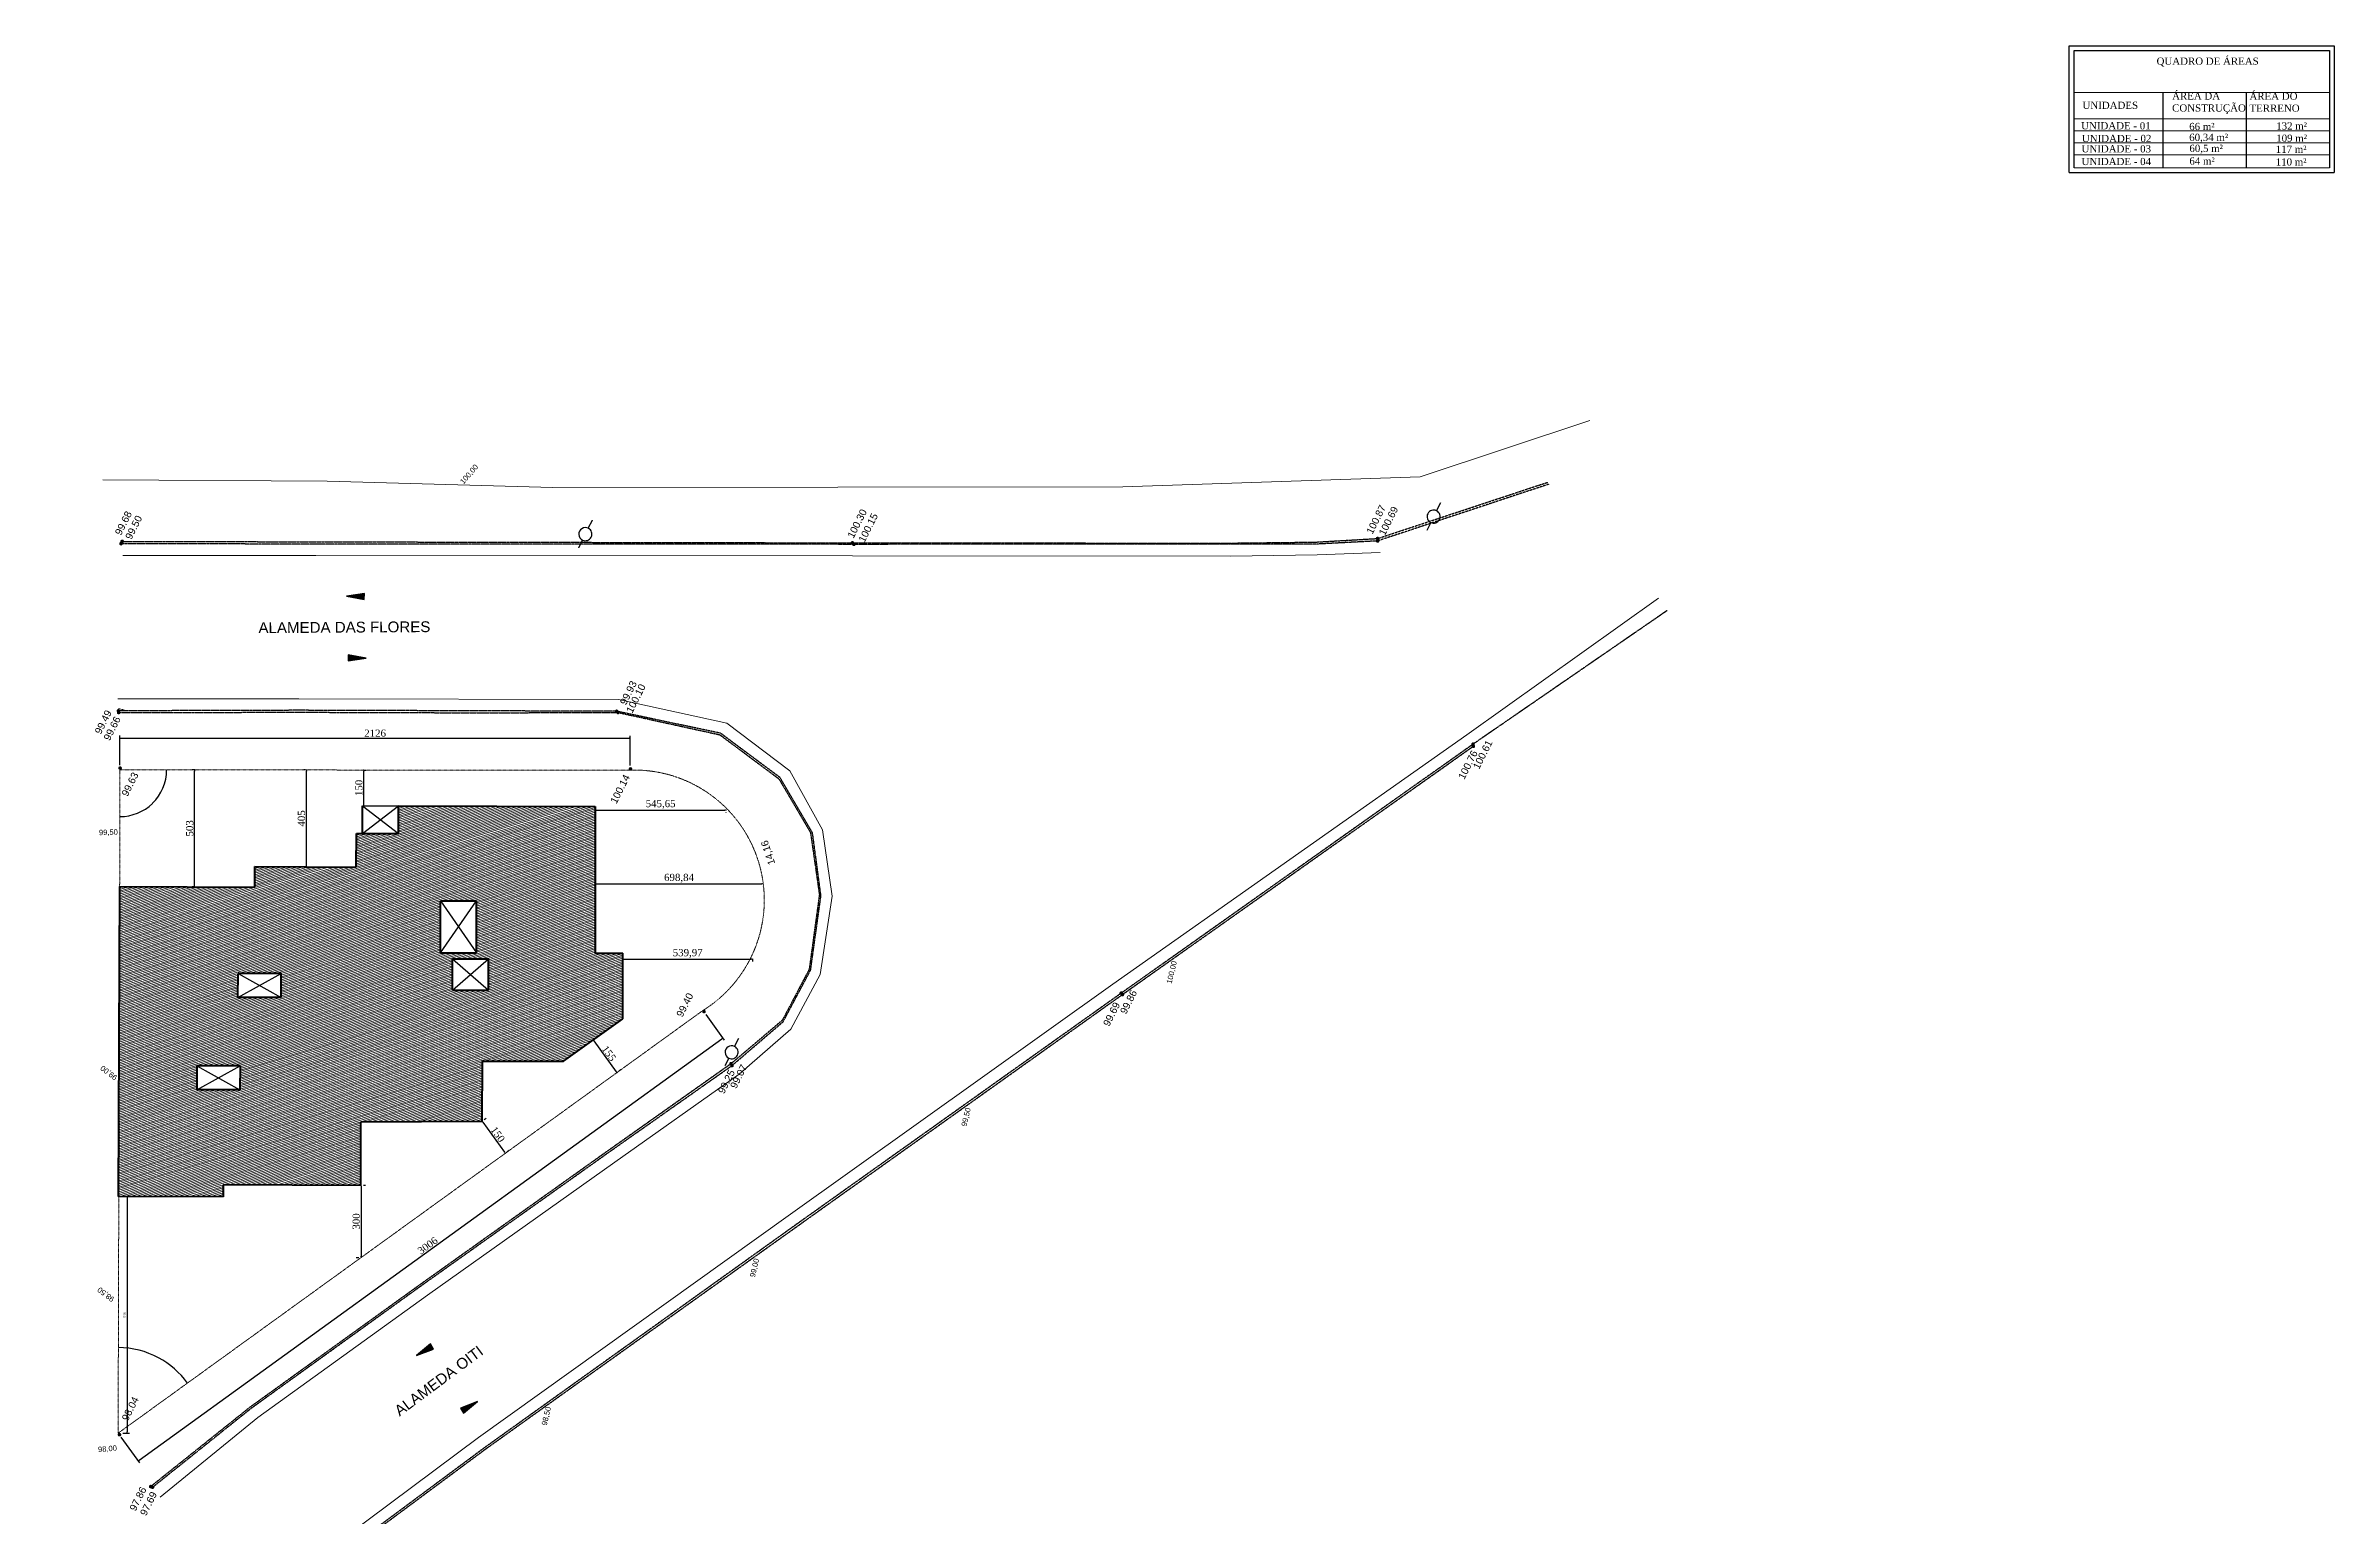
# Model space of a CAD drawing. Header units: millimetres. Extents: x 103208 to 171806, y -164 to 10038.
# Drawn here: x 127820 to 137354, y 3915 to 10038 of the extents above; entities that cross this region are included whole.
import ezdxf
from ezdxf.enums import TextEntityAlignment as Align

# ---------------------------------------------------------------- set-up
doc = ezdxf.new("R2010")
doc.units = ezdxf.units.MM
doc.linetypes.add('DASHDOT2', pattern=[0.5, 0.25, -0.125, 0, -0.125])
doc.linetypes.add('DASHED2', pattern=[0.375, 0.25, -0.125])
for name, color, linetype in [('01', 1, 'Continuous'), ('MEIO_FIO', 7, 'Continuous'), ('NOMES', 7, 'Continuous'), ('Piso', 55, 'Continuous')]:
    doc.layers.add(name, color=color, linetype=linetype)
for name, color, linetype, lineweight in [('COTAS', 7, 'Continuous', 0), ('COTAS DAS CURVAS', 7, 'Continuous', 0), ('Hachura', 1, 'Continuous', 9), ('LAYOUT', 7, 'Continuous', 13), ('MDT1_CURVAS', 1, 'Continuous', 0), ('MEDIDAS', 7, 'Continuous', 0), ('MEIO-FIO', 2, 'Continuous', 0), ('MURO', 3, 'Continuous', 0), ('Parede Baixa', 5, 'Continuous', 50), ('Pilares Sub-solo', 7, 'Continuous', 70), ('POSTE', 5, 'Continuous', 0)]:
    doc.layers.add(name, color=color, linetype=linetype, lineweight=lineweight)
doc.styles.add('PONTOS_DADOS', font='arial.ttf')
doc.styles.get("Standard").update_dxf_attribs({"font": 'arial.ttf'})
doc.styles.add('TEXTO_DO_SELO', font='arial.ttf')
doc.styles.add('Valéria', font='romantic.ttf', dxfattribs={"height": 10})
doc.dimstyles.new('Cota - 50', dxfattribs={"dimtxt": 10, "dimasz": 5, "dimexe": 10, "dimexo": 20, "dimgap": 5, "dimtad": 1, "dimtxsty": 'Valéria', "dimblk": 'DOT', "dimcen": 0, "dimclrd": 12, "dimclre": 12, "dimclrt": 2, "dimazin": 2, "dimtfac": 1, "dimtix": 1, "dimtmove": 0, "dimatfit": 3, "dimldrblk": 'DOT', "dimfxl": 1, "dimarcsym": 0})
doc.dimstyles.get("Standard").update_dxf_attribs({"dimtxt": 0.18, "dimasz": 0.18, "dimexe": 0.18, "dimexo": 0.0625, "dimgap": 0.09, "dimtad": 0, "dimtih": 1, "dimtoh": 1, "dimdec": 4, "dimzin": 0, "dimdsep": 46, "dimtxsty": 'Standard', "dimcen": 0.09, "dimadec": 0, "dimazin": 0, "dimtfac": 1, "dimtdec": 4, "dimtofl": 0, "dimtmove": 0, "dimatfit": 3, "dimfxl": 1, "dimtolj": 1, "dimtzin": 0, "dimarcsym": 0})

# ---------------------------------------------------------------- blocks, each defined once
blk = doc.blocks.new('*D463')
at = {"layer": 'Defpoints', "color": 0, "transparency": 16777216}
for p in [(128129.3, 7022.9, 9825), (128129.3, 7022.9, 9825), (130254.9, 7021.8, 9825), (128297.5, 6925.5), (128121.5, 4260.9, 9825)]:
    blk.add_point(p, dxfattribs=at)
at = {"layer": 'MEDIDAS', "color": 0, "lineweight": -2, "transparency": 16777216}
for start, end in [(314.28245, 359.9181), (269.89156, 314.12864)]:
    blk.add_arc((128129.3, 7022.9), 194.4, start, end, dxfattribs=at)
at = {"layer": 'MEDIDAS', "color": 0, "transparency": 16777216}
for points in [[(128323.6, 7022.6), (128323.7, 7022.6), (128323.6, 7022.8)], [(128128.9, 6828.5), (128128.9, 6828.5), (128128.7, 6828.5)]]:
    blk.add_solid(points, dxfattribs=at)
at = {"layer": 'MEDIDAS', "color": 0, "transparency": 16777216, "insert": (128264.8, 6883.5), "char_height": 0.18, "attachment_point": 5}
blk.add_mtext('\\A1;90°', dxfattribs=at)
blk = doc.blocks.new('*D464')
at = {"layer": 'Defpoints', "color": 0, "transparency": 16777216}
for p in [(128129.3, 7022.9, 9825), (130557.8, 6021.2, 9825), (128232.5, 4599.5), (128121.5, 4260.9, 9825), (128121.5, 4260.9, 9825)]:
    blk.add_point(p, dxfattribs=at)
at = {"layer": 'MEDIDAS', "color": 0, "lineweight": -2, "transparency": 16777216}
for start, end in [(61.84293, 89.80956), (35.87753, 61.74568)]:
    blk.add_arc((128121.5, 4260.9), 356.4, start, end, dxfattribs=at)
at = {"layer": 'MEDIDAS', "color": 0, "transparency": 16777216}
for points in [[(128122.7, 4617.2), (128122.7, 4617.3), (128122.5, 4617.3)], [(128410.3, 4469.8), (128410.2, 4469.7), (128410.4, 4469.6)]]:
    blk.add_solid(points, dxfattribs=at)
at = {"layer": 'MEDIDAS', "color": 0, "transparency": 16777216, "insert": (128289.9, 4575), "char_height": 0.18, "attachment_point": 5}
blk.add_mtext('\\A1;54°', dxfattribs=at)
blk = doc.blocks.new('_Dot')
at = {"color": 0, "linetype": 'ByBlock', "lineweight": -2}
blk.add_line((-0.5, 0), (-1, 0), dxfattribs=at)
at = {"color": 0, "linetype": 'ByBlock', "const_width": 0.5}
blk.add_lwpolyline([(-0.25, 0, 1), (0.25, 0, 1)], format="xyb", close=True, dxfattribs=at)
blk = doc.blocks.new('*D466')
at = {"color": 12, "lineweight": -2, "transparency": 16777216}
for p, q in [((128129.3, 7042.9), (128129.3, 7165.6)), ((128134.3, 7155.6), (130249.9, 7154.6)), ((130254.9, 7041.8), (130254.9, 7164.6))]:
    blk.add_line(p, q, dxfattribs=at)
at = {"layer": 'Defpoints', "color": 0, "transparency": 16777216}
for p in [(130254.9, 7154.6), (128129.3, 7022.9, 9825), (130254.9, 7021.8, 9825)]:
    blk.add_point(p, dxfattribs=at)
at = {"color": 12, "lineweight": -2, "transparency": 16777216, "xscale": 5, "yscale": 5, "zscale": 5}
for p, rotation in [((128129.3, 7155.6), 179.9711597290836), ((130254.9, 7154.6), 359.9711597290836)]:
    blk.add_blockref('_Dot', p, dxfattribs=dict(at, rotation=rotation))
at = {"color": 2, "transparency": 16777216, "insert": (129192.1, 7175.5), "char_height": 10, "attachment_point": 5, "rotation": 359.97116, "style": 'Valéria'}
blk.add_mtext('{\\H3x;2126}', dxfattribs=at)
blk = doc.blocks.new('*D467')
at = {"color": 12, "lineweight": -2, "transparency": 16777216}
for p, q in [((130569.5, 6005), (130647, 5897.7)), ((128208.9, 4148.4), (130637.1, 5902.9)), ((128133.2, 4244.7), (128210.7, 4137.4))]:
    blk.add_line(p, q, dxfattribs=at)
at = {"layer": 'Defpoints', "color": 0, "transparency": 16777216}
for p in [(130557.8, 6021.2, 9825), (130641.2, 5905.8), (128121.5, 4260.9, 9825)]:
    blk.add_point(p, dxfattribs=at)
at = {"color": 12, "lineweight": -2, "transparency": 16777216}
for p, xscale, yscale, zscale, rotation in [((130641.2, 5905.8), 5, 5, 5, 35.84859028736752), ((128204.8, 4145.5), 4.999999999999999, 4.999999999999999, 4.999999999999999, 215.8485902873676)]:
    blk.add_blockref('_Dot', p, dxfattribs=dict(at, xscale=xscale, yscale=yscale, zscale=zscale, rotation=rotation))
at = {"color": 2, "transparency": 16777216, "insert": (129411, 5042.2), "char_height": 10, "attachment_point": 5, "rotation": 35.84859, "style": 'Valéria'}
blk.add_mtext('{\\H3x;3006}', dxfattribs=at)
blk = doc.blocks.new('*D932')
at = {"color": 12, "lineweight": -2, "transparency": 16777216}
for p, q in [((128441.2, 7022.7), (128430.2, 7022.7)), ((128440.2, 6541.3), (128440.2, 7017.7)), ((128441, 6536.3), (128430.2, 6536.3))]:
    blk.add_line(p, q, dxfattribs=at)
at = {"layer": 'Defpoints', "color": 0, "transparency": 16777216}
for p in [(128440.2, 7022.7), (128461.2, 7022.7), (128461, 6536.3)]:
    blk.add_point(p, dxfattribs=at)
at = {"color": 12, "lineweight": -2, "transparency": 16777216, "xscale": 5, "yscale": 5, "zscale": 5}
for p, rotation in [((128440.2, 7022.7), 90), ((128440.2, 6536.3), 270)]:
    blk.add_blockref('_Dot', p, dxfattribs=dict(at, rotation=rotation))
at = {"color": 2, "transparency": 16777216, "insert": (128419.6, 6779.5), "char_height": 10, "attachment_point": 5, "rotation": 90, "style": 'Valéria'}
blk.add_mtext('{\\H3x;503}', dxfattribs=at)
blk = doc.blocks.new('*D933')
at = {"color": 12, "lineweight": -2, "transparency": 16777216}
for p, q in [((128900.9, 7022.5), (128895.7, 7022.5)), ((128905.7, 6623.9), (128905.7, 7017.5)), ((128900.7, 6618.9), (128895.7, 6618.9))]:
    blk.add_line(p, q, dxfattribs=at)
at = {"layer": 'Defpoints', "color": 0, "transparency": 16777216}
for p in [(128905.7, 7022.5), (128920.9, 7022.5), (128920.7, 6618.9)]:
    blk.add_point(p, dxfattribs=at)
at = {"color": 12, "lineweight": -2, "transparency": 16777216, "xscale": 5, "yscale": 5, "zscale": 5}
for p, rotation in [((128905.7, 7022.5), 90), ((128905.7, 6618.9), 270)]:
    blk.add_blockref('_Dot', p, dxfattribs=dict(at, rotation=rotation))
at = {"color": 2, "transparency": 16777216, "insert": (128885.1, 6820.7), "char_height": 10, "attachment_point": 5, "rotation": 90, "style": 'Valéria'}
blk.add_mtext('{\\H3x;405}', dxfattribs=at)
blk = doc.blocks.new('*D934')
at = {"color": 12, "lineweight": -2, "transparency": 16777216}
for p, q in [((129144.9, 6878.3), (129144.9, 7017.4)), ((129147.1, 7022.4), (129154.9, 7022.4)), ((129147, 6873.3), (129154.9, 6873.3))]:
    blk.add_line(p, q, dxfattribs=at)
at = {"layer": 'Defpoints', "color": 0, "transparency": 16777216}
for p in [(129127.1, 7022.4), (129144.9, 7022.4), (129127, 6873.3)]:
    blk.add_point(p, dxfattribs=at)
at = {"color": 12, "lineweight": -2, "transparency": 16777216, "xscale": 5, "yscale": 5, "zscale": 5}
for p, rotation in [((129144.9, 7022.4), 90), ((129144.9, 6873.3), 270)]:
    blk.add_blockref('_Dot', p, dxfattribs=dict(at, rotation=rotation))
at = {"color": 2, "transparency": 16777216, "insert": (129124.3, 6947.8), "char_height": 10, "attachment_point": 5, "rotation": 90, "style": 'Valéria'}
blk.add_mtext('{\\H3x;150}', dxfattribs=at)
blk = doc.blocks.new('*D935')
at = {"color": 12, "lineweight": -2, "transparency": 16777216}
for p, q in [((130108.8, 6851), (130108.8, 6845.7)), ((130113.8, 6855.7), (130649.5, 6855.7)), ((130654.5, 6844.1), (130654.5, 6845.7))]:
    blk.add_line(p, q, dxfattribs=at)
at = {"layer": 'Defpoints', "color": 0, "transparency": 16777216}
for p in [(130108.8, 6871), (130654.5, 6864.1), (130654.5, 6855.7)]:
    blk.add_point(p, dxfattribs=at)
at = {"color": 12, "lineweight": -2, "transparency": 16777216, "xscale": 5, "yscale": 5, "zscale": 5, "rotation": 180}
blk.add_blockref('_Dot', (130108.8, 6855.7), dxfattribs=at)
at = {"color": 12, "lineweight": -2, "transparency": 16777216, "xscale": 5, "yscale": 5, "zscale": 5}
blk.add_blockref('_Dot', (130654.5, 6855.7), dxfattribs=at)
at = {"color": 2, "transparency": 16777216, "insert": (130381.6, 6879.1), "char_height": 10, "attachment_point": 5, "style": 'Valéria'}
blk.add_mtext('{\\H3x;545,65}', dxfattribs=at)
blk = doc.blocks.new('*D936')
at = {"color": 12, "lineweight": -2, "transparency": 16777216}
for p, q in [((130108.9, 6545.6), (130108.9, 6538.3)), ((130113.9, 6548.3), (130802.7, 6548.3)), ((130807.7, 6539.3), (130807.7, 6538.3))]:
    blk.add_line(p, q, dxfattribs=at)
at = {"layer": 'Defpoints', "color": 0, "transparency": 16777216}
for p in [(130108.9, 6565.6, -498535), (130807.7, 6559.3), (130807.7, 6548.3)]:
    blk.add_point(p, dxfattribs=at)
at = {"color": 12, "lineweight": -2, "transparency": 16777216, "xscale": 5, "yscale": 5, "zscale": 5, "rotation": 180}
blk.add_blockref('_Dot', (130108.9, 6548.3), dxfattribs=at)
at = {"color": 12, "lineweight": -2, "transparency": 16777216, "xscale": 5, "yscale": 5, "zscale": 5}
blk.add_blockref('_Dot', (130807.7, 6548.3), dxfattribs=at)
at = {"color": 2, "transparency": 16777216, "insert": (130458.3, 6571.6), "char_height": 10, "attachment_point": 5, "style": 'Valéria'}
blk.add_mtext('{\\H3x;698,84}', dxfattribs=at)
blk = doc.blocks.new('*D937')
at = {"color": 12, "lineweight": -2, "transparency": 16777216}
for p, q in [((130224.4, 6240), (130224.4, 6225.1)), ((130229.4, 6235.1), (130759.4, 6235.1)), ((130764.4, 6235.7), (130764.4, 6225.1))]:
    blk.add_line(p, q, dxfattribs=at)
at = {"layer": 'Defpoints', "color": 0, "transparency": 16777216}
for p in [(130224.4, 6260), (130764.4, 6255.7), (130764.4, 6235.1)]:
    blk.add_point(p, dxfattribs=at)
at = {"color": 12, "lineweight": -2, "transparency": 16777216, "xscale": 5, "yscale": 5, "zscale": 5, "rotation": 180}
blk.add_blockref('_Dot', (130224.4, 6235.1), dxfattribs=at)
at = {"color": 12, "lineweight": -2, "transparency": 16777216, "xscale": 5, "yscale": 5, "zscale": 5}
blk.add_blockref('_Dot', (130764.4, 6235.1), dxfattribs=at)
at = {"color": 2, "transparency": 16777216, "insert": (130494.4, 6258.5), "char_height": 10, "attachment_point": 5, "style": 'Valéria'}
blk.add_mtext('{\\H3x;539,97}', dxfattribs=at)
blk = doc.blocks.new('*D938')
at = {"color": 12, "lineweight": -2, "transparency": 16777216}
for p, q in [((130103.5, 5894.1), (130196, 5765.9)), ((130116.7, 5909.9), (130108.6, 5904)), ((130215.2, 5773.6), (130207.1, 5767.8))]:
    blk.add_line(p, q, dxfattribs=at)
at = {"layer": 'Defpoints', "color": 0, "transparency": 16777216}
for p in [(130100.5, 5898.1), (130199, 5761.9), (130199, 5761.9)]:
    blk.add_point(p, dxfattribs=at)
at = {"color": 12, "lineweight": -2, "transparency": 16777216, "xscale": 5, "yscale": 5, "zscale": 5}
for p, rotation in [((130100.5, 5898.1), 125.8485902873686), ((130199, 5761.9), 305.8485902873686)]:
    blk.add_blockref('_Dot', p, dxfattribs=dict(at, rotation=rotation))
at = {"color": 2, "transparency": 16777216, "insert": (130166.4, 5842.1), "char_height": 10, "attachment_point": 5, "rotation": 305.84859, "style": 'Valéria'}
blk.add_mtext('{\\H3x;155}', dxfattribs=at)
blk = doc.blocks.new('*D939')
at = {"color": 12, "lineweight": -2, "transparency": 16777216}
for p, q in [((129641.5, 5555.5), (129731.8, 5430.5)), ((129654.8, 5571.3), (129646.7, 5565.4)), ((129750.9, 5438.2), (129742.8, 5432.3))]:
    blk.add_line(p, q, dxfattribs=at)
at = {"layer": 'Defpoints', "color": 0, "transparency": 16777216}
for p in [(129638.6, 5559.6), (129734.7, 5426.5), (129734.7, 5426.5)]:
    blk.add_point(p, dxfattribs=at)
at = {"color": 12, "lineweight": -2, "transparency": 16777216, "xscale": 5, "yscale": 5, "zscale": 5}
for p, rotation in [((129638.6, 5559.6), 125.848590287368), ((129734.7, 5426.5), 305.848590287368)]:
    blk.add_blockref('_Dot', p, dxfattribs=dict(at, rotation=rotation))
at = {"color": 2, "transparency": 16777216, "insert": (129703.3, 5505.1), "char_height": 10, "attachment_point": 5, "rotation": 305.84859, "style": 'Valéria'}
blk.add_mtext('{\\H3x;150}', dxfattribs=at)
blk = doc.blocks.new('*D940')
at = {"color": 12, "lineweight": -2, "transparency": 16777216}
for p, q in [((128144.3, 5247.1), (128168.6, 5247.1)), ((128158.6, 5242.1), (128158.6, 4265.9)), ((128141.5, 4260.9), (128168.6, 4260.9))]:
    blk.add_line(p, q, dxfattribs=at)
at = {"layer": 'Defpoints', "color": 0, "transparency": 16777216}
for p in [(128124.3, 5247.1), (128121.5, 4260.9), (128158.6, 4260.9)]:
    blk.add_point(p, dxfattribs=at)
at = {"color": 12, "lineweight": -2, "transparency": 16777216, "xscale": 5, "yscale": 5, "zscale": 5}
for p, rotation in [((128158.6, 5247.1), 90), ((128158.6, 4260.9), 270)]:
    blk.add_blockref('_Dot', p, dxfattribs=dict(at, rotation=rotation))
at = {"color": 2, "transparency": 16777216, "insert": (128148.3, 4754), "char_height": 10, "attachment_point": 5, "rotation": 90, "style": 'Valéria'}
blk.add_mtext('956', dxfattribs=at)
blk = doc.blocks.new('*D941')
at = {"color": 12, "lineweight": -2, "transparency": 16777216}
for p, q in [((129133.9, 5287.6), (129133.9, 4997.4)), ((129152, 5292.6), (129143.9, 5292.6)), ((129113.9, 4992.4), (129123.9, 4992.4))]:
    blk.add_line(p, q, dxfattribs=at)
at = {"layer": 'Defpoints', "color": 0, "transparency": 16777216}
for p in [(129132, 5292.6), (129133.9, 4992.4), (129133.9, 4992.4)]:
    blk.add_point(p, dxfattribs=at)
at = {"color": 12, "lineweight": -2, "transparency": 16777216, "xscale": 5, "yscale": 5, "zscale": 5}
for p, rotation in [((129133.9, 5292.6), 90), ((129133.9, 4992.4), 270)]:
    blk.add_blockref('_Dot', p, dxfattribs=dict(at, rotation=rotation))
at = {"color": 2, "transparency": 16777216, "insert": (129113.6, 5142.5), "char_height": 10, "attachment_point": 5, "rotation": 90, "style": 'Valéria'}
blk.add_mtext('{\\H3x;300}', dxfattribs=at)

msp = doc.modelspace()

# ---------------------------------------------------------------- hatches: boundary and pattern name
at = {"layer": 'Hachura', "transparency": 33554687}
h = msp.add_hatch(dxfattribs=at)
h.set_pattern_fill('ANSI31', color=256, scale=2, angle=151.49276)
h.paths.add_polyline_path([(130224.40601, 6260.00563), (130108.99594, 6260.2422), (130108.81643, 6870.95058), (129289.50882, 6872.95883), (129288.96068, 6757.95983), (129138.96072, 6758.32751), (129139.50887, 6873.32651), (129139.21533, 6758.35752), (129114.22678, 6758.35749), (129113.29148, 6617.98106), (128691.22466, 6619.99284), (128690.82032, 6535.1629), (128127.89833, 6537.84607), (128124.26012, 5247.09765), (128558.81267, 5245.02635), (128559.05265, 5295.37359), (129131.97453, 5292.64275), (129133.23389, 5556.85345), (129638.56054, 5559.58653), (129639.75133, 5809.41044), (129977.20087, 5809.41044), (130223.84615, 5986.87939)])
h.paths.add_polyline_path([(129514.5003, 6105.4305), (129515.12485, 6236.45948), (129665.02553, 6236.15221), (129664.4063, 6106.24127)], flags=16)
h.paths.add_polyline_path([(129465.02643, 6477.91129), (129615.02667, 6477.60381), (129613.99545, 6261.25687), (129463.99521, 6261.56434)], flags=16)
h.paths.add_polyline_path([(128800.69706, 6074.41684), (128620.6991, 6075.2748), (128621.17575, 6175.27367), (128801.1737, 6174.41571)], flags=16)
h.paths.add_polyline_path([(128628.8639, 5690.23151), (128448.86595, 5691.08947), (128449.34253, 5791.07404), (128629.57687, 5790.22927), (128629.33992, 5790.09928)], flags=16)
at = {"layer": 'NOMES'}
for points in [[(129146.97815, 7732.25337), (129147.52921, 7757.2473), (129072.2719, 7746.40351), (129072.2719, 7746.40351)], [(129080.06588, 7502.53421), (129079.51482, 7477.54029), (129154.77213, 7488.38408), (129154.77213, 7488.38408)], [(129435.11053, 4611.42948), (129422.41144, 4632.96395), (129364.1576, 4584.09945), (129364.1576, 4584.09945)], [(129547.51165, 4365.18059), (129560.21074, 4343.64613), (129618.46459, 4392.51063), (129618.46459, 4392.51063)]]:
    msp.add_hatch(color=7, dxfattribs=at).paths.add_polyline_path(points, flags=0)

# ---------------------------------------------------------------- linework, layer by layer
for p in [(137354.103, 10038.02302), (136250.07759, 9510.49294)]:
    msp.add_line(p, (137354.103, 9510.49294))
msp.add_lwpolyline([(136250.07759, 9510.49294), (136250.07759, 10038.02302), (137354.103, 10038.02302)])
at = {"layer": '01'}
for p, q in [((137334.103, 10018.02302), (137334.103, 9530.49294)), ((136639.92996, 9844.02882), (136639.92996, 9530.49294)), ((136987.103, 9844.02882), (136987.103, 9530.49294))]:
    msp.add_line(p, q, dxfattribs=at)
msp.add_lwpolyline([(136270.07759, 9530.49294), (136270.07759, 10018.02302), (137334.103, 10018.02302)], dxfattribs=at)
at = {"layer": 'COTAS', "color": 1}
for p, q in [((136270.07759, 9844.02882), (137334.103, 9844.02882)), ((136270.07759, 9733.31454), (137334.103, 9733.31454)), ((136270.07759, 9683.31454), (137334.103, 9683.31454)), ((136270.07759, 9633.31454), (137334.103, 9633.31454)), ((136270.07759, 9583.31454), (137334.103, 9583.31454)), ((136270.07759, 9530.49294), (137334.103, 9530.49294))]:
    msp.add_line(p, q, dxfattribs=at)
at = {"layer": 'COTAS', "color": 7, "const_width": 7.5}
for points, elevation in [([(128131.83595, 7961.34722, 1), (128135.19484, 7968.05303, 1)], 271), ([(128136.76232, 7971.18241, 1), (128140.12121, 7977.88822, 1)], 143), ([(131179.15276, 7964.98598, 1), (131182.51165, 7971.69179, 1)], 205), ([(131184.96207, 7958.72084, 1), (131188.32096, 7965.42665, 1)], 190), ([(133366.93516, 7983.10185, 1), (133370.29405, 7989.80766, 1)], 143), ([(133367.37503, 7972.81562, 1), (133370.73392, 7979.52143, 1)], 244), ([(128121.05337, 7265.49039, 1), (128124.41226, 7272.1962, 1)], -56), ([(128121.94269, 7258.33433, 1), (128125.30158, 7265.04014, 1)], 141), ([(130197.01803, 7263.56145, 1), (130200.37692, 7270.26726, 1)], 168), ([(130202.38108, 7258.63827, 1), (130205.73997, 7265.34408, 1)], 185), ([(133764.34389, 7126.40394, 1), (133767.70278, 7133.10975, 1)], 276), ([(133765.67947, 7117.90593, 1), (133769.03836, 7124.61174, 1)], 251), ([(128128.03865, 7027.1205, 1), (128131.39754, 7033.8263, 1)], 138), ([(130254.53716, 7023.36664, 1), (130257.89605, 7030.07244, 1)], 189), ([(130560.60486, 6013.33962, 1), (130563.96374, 6020.04543, 1)], 115), ([(132298.9792, 6089.91404, 1), (132302.33809, 6096.61985, 1)], 276), ([(132303.8944, 6084.09676, 1), (132307.25329, 6090.80256, 1)], -44), ([(130673.14752, 5795.91343, 1), (130676.50641, 5802.61924, 1)], 100), ([(130677.16702, 5788.30793, 1), (130680.52591, 5795.01374, 1)], -56), ([(128125.61017, 4251.26674, 1), (128128.96906, 4257.97254, 1)], -21), ([(128255.59512, 4035.16974, 1), (128258.95401, 4041.87554, 1)], 141), ([(128263.19583, 4032.48103, 1), (128266.55472, 4039.18684, 1)], -56)]:
    msp.add_lwpolyline(points, format="xyb", close=True, dxfattribs=dict(at, elevation=elevation))
at = {"layer": 'MDT1_CURVAS'}
msp.add_lwpolyline([(128122.78512, 7268.42235), (128129.70599, 7268.54738), (128135.46269, 7268.71687), (128140.09482, 7268.93939), (128143.642, 7269.2235), (128146.14383, 7269.57775), (128147.63993, 7270.0107), (128148.1699, 7270.53091), (128147.77335, 7271.14694), (128146.48989, 7271.86736), (128144.35914, 7272.70071), (128141.42069, 7273.65556), (128137.71416, 7274.74047), (128133.27917, 7275.96399), (128128.1553, 7277.33469), (128122.38219, 7278.86113)], dxfattribs=at)
at = {"layer": 'MEIO-FIO', "color": 1}
for points, elevation in [([(128141.08259, 7915.05401), (128945.6206, 7915.82141), (131181.68801, 7914.22541), (132755.43162, 7912.20772), (133117.23147, 7917.76327), (133378.85934, 7928.75687)], 130), ([(128604.36331, 3483.28269), (129623.21073, 4242.37158), (130913.63451, 5166.28849), (132264.9087, 6131.30563), (133740.55962, 7168.2354), (134538.34856, 7738.31067)], -53), ([(128120.97971, 7318.93248), (128874.53442, 7318.39463), (130205.44079, 7316.10305), (130657.05618, 7217.39369), (130920.32384, 7019.53733), (131055.65428, 6773.92041), (131096.15344, 6497.51343), (131046.72694, 6171.0827), (130923.58044, 5943.0916), (130708.78391, 5755.41516), (130191.09649, 5389.51663), (129410.31315, 4835.52892), (128703.35197, 4326.20988), (128296.59775, 3994.22042)], 129)]:
    msp.add_lwpolyline(points, dxfattribs=dict(at, elevation=elevation))
at = {"layer": 'MEIO_FIO', "linetype": 'DASHED2'}
for points, elevation in [([(134081.1872, 8212.23629), (133369.05448, 7976.16852), (133114.13322, 7962.93406), (132753.67851, 7962.29691), (131186.64152, 7962.07374), (128950.12626, 7962.77563), (128133.5154, 7964.70013)], 271), ([(128134.69178, 7974.5442), (128948.34442, 7972.6156), (131180.83221, 7968.33888), (132750.55153, 7967.21849), (133110.56157, 7971.43367), (133368.61461, 7986.45475), (134076.27359, 8220.28964)], 143), ([(134574.98303, 7686.40773), (133766.02334, 7129.75685), (132300.65864, 6093.26695), (130941.78055, 5126.46638), (129646.43519, 4199.42249), (128642.35571, 3454.18668)], 276), ([(128264.87528, 4035.83393), (128675.65218, 4364.69003), (129382.61337, 4874.00907), (130162.50259, 5428.44463), (130678.84646, 5791.66084), (130892.29784, 5974.41889), (131006.4905, 6188.99997), (131049.64388, 6498.44105), (131014.50138, 6760.98058), (130879.15977, 6990.94503), (130631.53501, 7175.37382), (130198.69747, 7266.91436), (128875.39502, 7270.98936), (128122.73281, 7268.84329)], -56), ([(128123.62213, 7261.68724), (128875.83648, 7262.9392), (129603.62175, 7260.62957), (130204.06052, 7261.99118), (130628.40004, 7169.11507), (130874.23659, 6985.58198), (131006.00497, 6761.88108), (131042.93887, 6502.91798), (131000.6796, 6193.02904), (130888.27675, 5979.78833), (130674.82697, 5799.26634), (130157.13954, 5433.36781), (129379.93424, 4879.82476), (128667.60362, 4366.48463), (128257.27456, 4038.52264)], 141), ([(128651.29838, 3451.94423), (129650.00842, 4193.15895), (130947.58986, 5120.20124), (132305.57384, 6087.44966), (133767.35891, 7121.25883)], -44)]:
    msp.add_lwpolyline(points, dxfattribs=dict(at, elevation=elevation))
at = {"layer": 'MURO', "elevation": 146}
for points in [[(133545.44747, 8243.47642), (134253.10646, 8477.31131)], [(128057.67903, 8230.84641), (128992.70049, 8225.68138), (129931.92902, 8199.09813), (132306.6358, 8201.87532), (133545.44747, 8243.47642)]]:
    msp.add_lwpolyline(points, dxfattribs=at)
at = {"layer": 'MURO', "color": 3, "linetype": 'DASHDOT2'}
msp.add_lwpolyline([(128121.48031, 4260.88478), (128129.26545, 7022.87109), (130254.87145, 7021.80115, -0.7673155005), (130557.81536, 6021.16786)], format="xyb", close=True, dxfattribs=at)
at = {"layer": 'NOMES', "color": 7, "elevation": -9825}
for points in [[(129146.97815, 7732.25337), (129147.52921, 7757.2473), (129072.2719, 7746.40351), (129072.2719, 7746.40351)], [(129080.06588, 7502.53421), (129079.51482, 7477.54029), (129154.77213, 7488.38408), (129154.77213, 7488.38408)], [(129435.11053, 4611.42948), (129422.41144, 4632.96395), (129364.1576, 4584.09945), (129364.1576, 4584.09945)], [(129547.51165, 4365.18059), (129560.21074, 4343.64613), (129618.46459, 4392.51063), (129618.46459, 4392.51063)]]:
    msp.add_lwpolyline(points, close=True, dxfattribs=at)
at = {"layer": 'Parede Baixa'}
for p, q in [((129138.96072, 6758.32751), (129139.50887, 6873.32651)), ((129288.96068, 6757.95983), (129289.50882, 6872.95883)), ((130108.81643, 6870.95058, -498535.04118), (130108.99594, 6260.2422, -498535.04118)), ((129113.29148, 6617.98106), (129113.96073, 6758.38879)), ((128690.82032, 6535.1629), (128691.22466, 6619.99284)), ((128691.22466, 6619.99284), (129113.29148, 6617.98106)), ((128127.89833, 6537.84607), (128121.74603, 5247.10963)), ((128127.89833, 6537.84607), (128690.82032, 6535.1629)), ((129463.99521, 6261.56434, -124633.76029), (129465.02643, 6477.91129, -124633.76029)), ((129465.02643, 6477.91129, -124633.76029), (129615.02667, 6477.60381, -124633.76029)), ((129613.99545, 6261.25687, -124633.76029), (129615.02667, 6477.60381, -124633.76029)), ((129463.90866, 6261.56452), (129614.02025, 6261.25682)), ((129514.5003, 6105.4305), (129515.12485, 6236.45948)), ((129515.12485, 6236.45948), (129665.02553, 6236.15221)), ((129664.4063, 6106.24127), (129665.02553, 6236.15221)), ((130108.99594, 6260.2422), (130224.40601, 6260.00563)), ((130223.84615, 5986.87939, -9825), (130224.40601, 6260.00563, -9825)), ((128620.6991, 6075.2748), (128621.17575, 6175.27367)), ((128801.1737, 6174.41571), (128621.17575, 6175.27367)), ((128800.69706, 6074.41684), (128801.1737, 6174.41571)), ((129514.5003, 6105.4305), (129664.4063, 6106.24127)), ((128800.69706, 6074.41684), (128620.6991, 6075.2748)), ((129977.20087, 5809.41044), (130223.84615, 5986.87939)), ((128449.34253, 5791.07404), (128448.86595, 5691.08947)), ((128629.34055, 5790.23038), (128449.34253, 5791.07404)), ((128629.34055, 5790.23038), (128628.8639, 5690.23151)), ((129638.56054, 5559.58653), (129639.75133, 5809.41044)), ((129639.75133, 5809.41044), (129977.20087, 5809.41044)), ((128628.8639, 5690.23151), (128448.86595, 5691.08947)), ((129131.97439, 5292.61184), (129133.23389, 5556.85345)), ((129133.23389, 5556.85345), (129638.56054, 5559.58653)), ((128558.81267, 5245.02635), (128121.74603, 5247.10963)), ((128559.05265, 5295.37359), (128558.81267, 5245.02635)), ((129131.97453, 5292.64275), (128559.05265, 5295.37359))]:
    msp.add_line(p, q, dxfattribs=at)
for points in [[(129289.50882, 6872.95883), (130108.81643, 6870.95058)], [(129113.96073, 6758.38879), (129288.96068, 6757.95983)]]:
    msp.add_lwpolyline(points, dxfattribs=at)
at = {"layer": 'Piso'}
for p, q in [((129138.96072, 6758.32751), (129289.48567, 6872.95889)), ((129139.50887, 6873.32651), (129288.96068, 6757.95983)), ((129463.99521, 6261.56434), (129615.02667, 6477.60381, -124633.76029)), ((129465.02643, 6477.91129, -124633.76029), (129613.99545, 6261.25687)), ((129514.5003, 6105.4305), (129665.02553, 6236.15221)), ((129515.12229, 6235.92287), (129664.4063, 6106.24127)), ((128620.6991, 6075.2748), (128801.1737, 6174.41571)), ((128621.17575, 6175.27367), (128800.69706, 6074.41684)), ((128448.86595, 5691.08947), (128629.33992, 5790.09928)), ((128449.34253, 5791.07404), (128628.8639, 5690.23151))]:
    msp.add_line(p, q, dxfattribs=at)
msp.add_lwpolyline([(129139.49714, 6873.32654), (129289.48567, 6872.95889)], dxfattribs=at)
at = {"layer": 'POSTE', "color": 2, "lineweight": 30}
for points, elevation in [([(133614.31935, 8101.86461, 1), (133589.93097, 8053.17475, 1), (133614.31935, 8101.86461)], 273), ([(130080.38448, 8028.80784, 1), (130055.99609, 7980.11798, 1), (130080.38448, 8028.80784)], 184), ([(130689.73859, 5871.4612, 1), (130665.35021, 5822.77134, 1), (130689.73859, 5871.4612)], 85)]:
    msp.add_lwpolyline(points, format="xyb", dxfattribs=dict(at, elevation=elevation))
for points, elevation in [([(133614.3815, 8101.98868), (133631.55304, 8136.27057)], 273), ([(130080.44662, 8028.93191), (130097.61816, 8063.2138)], 184), ([(133589.93097, 8053.17475), (133573.48047, 8020.33239)], 273), ([(130055.99609, 7980.11798), (130039.5456, 7947.27562)], 184), ([(130665.35021, 5822.77134), (130648.89972, 5789.92897)], 85), ([(130689.80074, 5871.58526), (130706.97228, 5905.86716)], 85)]:
    msp.add_lwpolyline(points, dxfattribs=dict(at, elevation=elevation))
at = {"layer": 'POSTE', "color": 2, "elevation": 184}
msp.add_lwpolyline([(130080.38448, 8028.80784, 1), (130055.99609, 7980.11798, 1), (130080.38448, 8028.80784)], format="xyb", dxfattribs=at)
for points in [[(130080.44662, 8028.93191), (130097.61816, 8063.2138)], [(130055.99609, 7980.11798), (130039.5456, 7947.27562)]]:
    msp.add_lwpolyline(points, dxfattribs=at)

# ---------------------------------------------------------------- texts
at = {"layer": 'COTAS', "color": 7, "style": 'PONTOS_DADOS'}
for s, p in [('100.30', (131186.90187, 8055.16757, -9825)), ('100.87', (133348.80611, 8072.39973, -9825)), ('100.69', (133400.39829, 8066.32351, -9825)), ('99.68', (128129.90595, 8057.27997, -9825)), ('99.50', (128172.8202, 8039.36067, -9825)), ('100.15', (131232.9494, 8038.04429, -9825)), ('99.93', (130233.67029, 7350.58711, -9825)), ('100.10', (130265.00435, 7327.13581, -9825)), ('99.49', (128045.8197, 7228.80153, -9825)), ('99.66', (128082.89612, 7202.10392, -9825)), ('100.76', (133731.57109, 7050.65862, -9825)), ('100.61', (133792.9753, 7093.46272, -9825)), ('99.63', (128157.40912, 6969.85592, -9825)), ('100.14', (130199.19686, 6949.91868, -9825)), ('99.86', (132317.547, 6063.48978, -9825)), ('99.40', (130468.87823, 6051.01808, -9825)), ('99.69', (132246.90571, 6012.4156, -9825)), ('99.25', (130642.32108, 5731.40975, -9825)), ('99.07', (130693.00364, 5753.01775, -9825)), ('98.04', (128158.57701, 4369.55466, -9825)), ('97.86', (128190.60061, 3994.22078, -9825)), ('97.69', (128234.46434, 3974.18619, -9825))]:
    msp.add_text(s, height=30, rotation=63.394053896, dxfattribs=at).set_placement(p, align=Align.TOP_CENTER)
at = {"layer": 'COTAS', "color": 1, "char_height": 30, "attachment_point": 1, "style": 'Valéria'}
for s, width, heights, insert in [('UNIDADE - 01', 389.9735637, [58.3481], (136299.79047, 9720.03092)), ('UNIDADE - 02', 283.9727043, [34.33025], (136302.78599, 9667.18405)), ('UNIDADE - 03', 290.5998705, [49.36293], (136301.3633, 9624.08734)), ('UNIDADE - 04', 290.5998705, [49.36293], (136301.3633, 9571.26575))]:
    msp.add_mtext_dynamic_manual_height_columns(s, width=width, gutter_width=50, heights=heights, dxfattribs=dict(at, insert=insert))
at = {"layer": 'COTAS DAS CURVAS'}
for s, rotation, p in [('100,00', 49.263350622, (129560.65626, 8210.66423, -9825)), ('99,00', 142.718571339, (128120.84864, 5746.19145, -9825)), ('98,50', 142.718571339, (128108.43553, 4823.28179, -9825))]:
    msp.add_text(s, height=22.5, rotation=rotation, dxfattribs=at).set_placement(p)
for s, rotation, p in [('99,50', 1.873187759, (128120.65767, 6753.18397, 125)), ('100,00', 76.587566143, (132532.68698, 6224.17988, 175)), ('99,50', 76.587566143, (131673.90013, 5613.26032, 125)), ('99,00', 76.587566143, (130792.52831, 4985.2787, 75)), ('98,50', 76.587566143, (129925.25076, 4368.16232, 25)), ('98,00', 4.96289471, (128117.16825, 4188.406, -25))]:
    msp.add_text(s, height=22.5, rotation=rotation, dxfattribs=at).set_placement(p, align=Align.RIGHT)
at = {"layer": 'LAYOUT', "color": 7, "style": 'TEXTO_DO_SELO'}
for s, rotation, p in [('ALAMEDA DAS FLORES', 0.355764935, (128706.42272, 7578.79171, -9825)), ('ALAMEDA OITI', 36.656758616, (129302.24741, 4318.72259, -9825))]:
    msp.add_text(s, height=45, rotation=rotation, dxfattribs=at).set_placement(p, align=Align.BOTTOM_LEFT)
at = {"layer": 'MEDIDAS', "insert": (130831.58679, 6678.86649, -9825), "char_height": 30, "attachment_point": 5, "rotation": 108.395899992}
msp.add_mtext('14,16', dxfattribs=at)
at = {"layer": 'Pilares Sub-solo', "color": 7, "char_height": 30, "attachment_point": 1, "style": 'Valéria'}
for s, width, heights, insert in [('\\pxi1.1899;{\\C1;QUADRO DE ÁREAS}', 1565.5593968, [48.54125], (136578.30904, 9988.99526)), ('{\\C1;ÁREA DA CONSTRUÇÃO}', 470.2908194, [0], (136678.71518, 9844.02882)), ('{\\C1;ÁREA DO TERRENO}', 293.5301161, [136.16032], (137000.97929, 9843.18264)), ('{\\C1;UNIDADES}', 332.1701288, [2.53122], (136305.37455, 9805.20752)), ('{\\C1;60,34 m²}', 275.5719754, [36.25185], (136749.97266, 9671.8846)), ('{\\C1;66 m²}', 275.5719754, [36.25185], (136750.04074, 9717.0659)), ('{\\C1;132 m²}', 275.5719754, [36.25185], (137112.46738, 9719.34843)), ('{\\C1;109 m²}', 275.5719754, [36.25185], (137112.46738, 9668.26525)), ('{\\C1;60,5 m²}', 275.5719754, [36.25185], (136750.69962, 9626.08136)), ('{\\C1;64 m²}', 275.5719754, [36.25185], (136750.69962, 9573.25977)), ('{\\C1;117 m²}', 275.5719754, [36.25185], (137110.42309, 9622.18666)), ('{\\C1;110 m²}', 275.5719754, [36.25185], (137110.42309, 9569.36506))]:
    msp.add_mtext_dynamic_manual_height_columns(s, width=width, gutter_width=50, heights=heights, dxfattribs=dict(at, insert=insert))

# ---------------------------------------------------------------- dimensions: what is measured, and where the dimension line sits
for p1, p2, distance, text, picture, middle in [((128129.26545, 7022.87109), (130254.87145, 7021.80115), 132.75311, '{\\H3x;2126}', '*D466', (129192.14557, 7175.533, -9825)), ((128121.48031, 4260.88478), (130557.81536, 6021.16786), -142.34173, '{\\H3x;3006}', '*D467', (129411.03679, 5042.21981, -9825)), ((130100.52351, 5898.14491), (130198.96605, 5761.89466), 0, '{\\H3x;155}', '*D938', (130166.42376, 5842.07057)), ((129638.56054, 5559.58653), (129734.73197, 5426.47963), 0, '{\\H3x;150}', '*D939', (129703.32524, 5505.08386))]:
    dim = msp.add_aligned_dim(p1=p1, p2=p2, distance=distance, text=text, dimstyle='Cota - 50')
    dim.commit()
    dim.dimension.update_dxf_attribs({"geometry": picture, "text_midpoint": middle})
for base, p1, p2, text, picture, middle in [((128440.18504, 7022.704), (128460.97625, 6536.25845), (128461.2211, 7022.704), '{\\H3x;503}', '*D932', (128419.60812, 6779.48122)), ((128905.6894, 7022.47263), (128920.66439, 6618.89922), (128920.86753, 7022.47263), '{\\H3x;405}', '*D933', (128885.11248, 6820.68592)), ((129144.9137, 7022.36883), (129127.00286, 6873.32652), (129127.07788, 7022.36883), '{\\H3x;150}', '*D934', (129124.33678, 6947.84768)), ((128158.57701, 4260.88478), (128124.26012, 5247.09765), (128121.48031, 4260.88478), '956', '*D940', (128148.32553, 4753.99121)), ((129133.91228, 4992.37976), (129131.97439, 5292.61184), (129133.91228, 4992.37976), '{\\H3x;300}', '*D941', (129113.57944, 5142.4958))]:
    dim = msp.add_linear_dim(base=base, p1=p1, p2=p2, angle=90, text=text, dimstyle='Cota - 50')
    dim.commit()
    dim.dimension.update_dxf_attribs({"geometry": picture, "text_midpoint": middle})
for base, p1, p2, picture, middle in [((130654.46777, 6855.65438), (130108.81643, 6870.95058), (130654.46777, 6864.05539), '*D935', (130381.6421, 6879.09373)), ((130807.74558, 6548.2866), (130108.90619, 6565.59639, -498535.04118), (130807.74558, 6559.3463), '*D936', (130458.32588, 6571.59281)), ((130764.37975, 6235.09219), (130224.40601, 6260.00563), (130764.37975, 6255.69301), '*D937', (130494.39288, 6258.53153))]:
    dim = msp.add_linear_dim(base=base, p1=p1, p2=p2, text='{\\H3x;<>}', dimstyle='Cota - 50')
    dim.commit()
    dim.dimension.update_dxf_attribs({"geometry": picture, "text_midpoint": middle})
at = {"layer": 'MEDIDAS'}
for base, line1, picture, middle in [((128297.4753, 6925.46889), ((128129.26545, 7022.87109), (130254.87145, 7021.80115)), '*D463', (128264.79072, 6883.53464, -9825)), ((128232.5452, 4599.52432), ((130557.81536, 6021.16786), (128121.48031, 4260.88478)), '*D464', (128289.92272, 4574.95373, -9825))]:
    dim = msp.add_angular_dim_2l(base=base, line1=line1, line2=((128121.48031, 4260.88478), (128129.26545, 7022.87109)), dimstyle='Standard', dxfattribs=at)
    dim.commit()
    dim.dimension.update_dxf_attribs({"geometry": picture, "text_midpoint": middle, "dimtype": 162})

doc.saveas('drawing.dxf')
